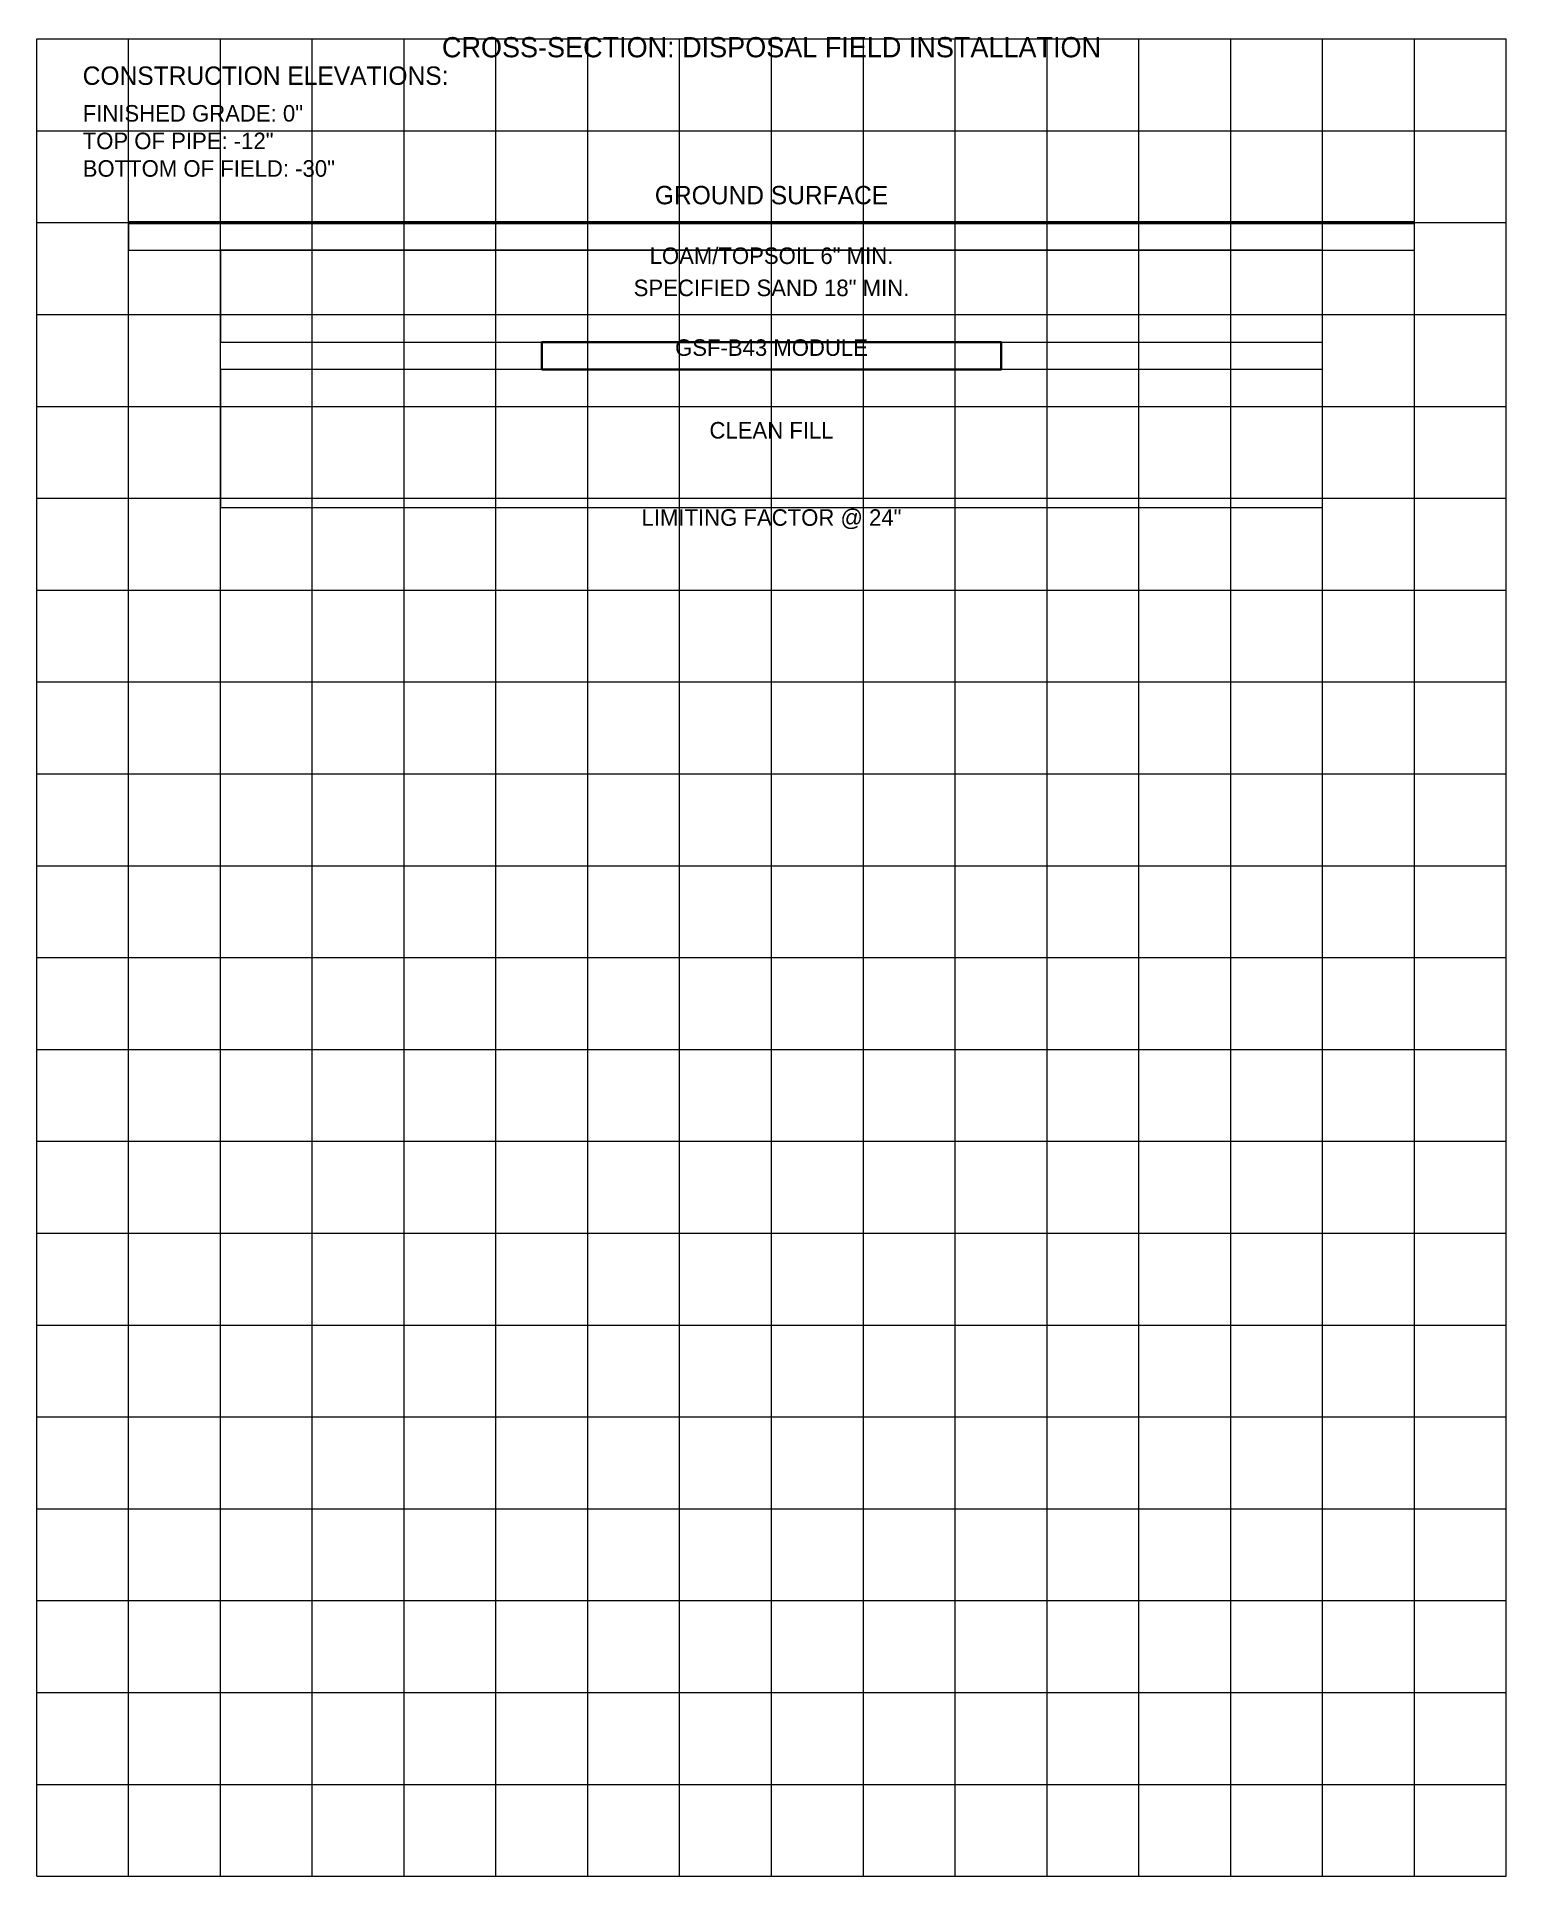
# Model space of a CAD drawing. Header units: feet. Extents: x 0.5 to 16.5, y 0.5 to 20.5.
import ezdxf
from ezdxf.enums import TextEntityAlignment as Align

# ---------------------------------------------------------------- set-up
doc = ezdxf.new("R2010")
doc.units = ezdxf.units.FT
for name, color, linetype, lineweight in [('BOUNDARY', 7, 'Continuous', 50), ('DIMENSION', 3, 'Continuous', 20), ('GRID', 8, 'Continuous', 15), ('HATCH', 8, 'Continuous', 15), ('STRUCTURE', 4, 'Continuous', 35), ('TEXT', 7, 'Continuous', 25)]:
    doc.layers.add(name, color=color, linetype=linetype, lineweight=lineweight)

msp = doc.modelspace()

# ---------------------------------------------------------------- linework, layer by layer
at = {"layer": 'BOUNDARY'}
msp.add_line((1.5, 18.5), (15.5, 18.5), dxfattribs=at)
at = {"layer": 'GRID'}
for p, q in [((0.5, 0.5), (0.5, 20.5)), ((0.5, 20.5), (16.5, 20.5)), ((1.5, 0.5), (1.5, 20.5)), ((2.5, 0.5), (2.5, 20.5)), ((3.5, 0.5), (3.5, 20.5)), ((4.5, 0.5), (4.5, 20.5)), ((5.5, 0.5), (5.5, 20.5)), ((6.5, 0.5), (6.5, 20.5)), ((7.5, 0.5), (7.5, 20.5)), ((8.5, 0.5), (8.5, 20.5)), ((9.5, 0.5), (9.5, 20.5)), ((10.5, 0.5), (10.5, 20.5)), ((11.5, 0.5), (11.5, 20.5)), ((12.5, 0.5), (12.5, 20.5)), ((13.5, 0.5), (13.5, 20.5)), ((14.5, 0.5), (14.5, 20.5)), ((15.5, 0.5), (15.5, 20.5)), ((16.5, 0.5), (16.5, 20.5)), ((0.5, 19.5), (16.5, 19.5)), ((0.5, 18.5), (16.5, 18.5)), ((0.5, 17.5), (16.5, 17.5)), ((0.5, 16.5), (16.5, 16.5)), ((0.5, 15.5), (16.5, 15.5)), ((0.5, 14.5), (16.5, 14.5)), ((0.5, 13.5), (16.5, 13.5)), ((0.5, 12.5), (16.5, 12.5)), ((0.5, 11.5), (16.5, 11.5)), ((0.5, 10.5), (16.5, 10.5)), ((0.5, 9.5), (16.5, 9.5)), ((0.5, 8.5), (16.5, 8.5)), ((0.5, 7.5), (16.5, 7.5)), ((0.5, 6.5), (16.5, 6.5)), ((0.5, 5.5), (16.5, 5.5)), ((0.5, 4.5), (16.5, 4.5)), ((0.5, 3.5), (16.5, 3.5)), ((0.5, 2.5), (16.5, 2.5)), ((0.5, 1.5), (16.5, 1.5)), ((0.5, 0.5), (16.5, 0.5))]:
    msp.add_line(p, q, dxfattribs=at)
at = {"layer": 'HATCH'}
for points in [[(1.5, 18.2), (15.5, 18.2), (15.5, 18.5), (1.5, 18.5), (1.5, 18.2)], [(2.5, 17.2), (14.5, 17.2), (14.5, 18.2), (2.5, 18.2), (2.5, 17.2)], [(2.5, 15.4), (14.5, 15.4), (14.5, 16.9), (2.5, 16.9), (2.5, 15.4)]]:
    msp.add_lwpolyline(points, close=True, dxfattribs=at)
at = {"layer": 'STRUCTURE'}
msp.add_lwpolyline([(6, 16.9), (11, 16.9), (11, 17.2), (6, 17.2), (6, 16.9)], close=True, dxfattribs=at)

# ---------------------------------------------------------------- texts
at = {"layer": 'DIMENSION'}
for s, height, p in [('CONSTRUCTION ELEVATIONS:', 0.2, (1, 20)), ('FINISHED GRADE: 0"', 0.18, (1, 19.6)), ('TOP OF PIPE: -12"', 0.18, (1, 19.3)), ('BOTTOM OF FIELD: -30"', 0.18, (1, 19))]:
    msp.add_text(s, height=height, dxfattribs=at).set_placement(p)
msp.add_text('LIMITING FACTOR @ 24"', height=0.18, dxfattribs=at).set_placement((8.5, 15.2), align=Align.CENTER)
at = {"layer": 'TEXT'}
for s, height, p in [('CROSS-SECTION: DISPOSAL FIELD INSTALLATION', 0.22, (8.5, 20.3)), ('GROUND SURFACE', 0.2, (8.5, 18.7)), ('LOAM/TOPSOIL 6" MIN.', 0.18, (8.5, 18.05)), ('SPECIFIED SAND 18" MIN.', 0.18, (8.5, 17.7)), ('GSF-B43 MODULE', 0.18, (8.5, 17.05)), ('CLEAN FILL', 0.18, (8.5, 16.15))]:
    msp.add_text(s, height=height, dxfattribs=at).set_placement(p, align=Align.CENTER)

doc.saveas('drawing.dxf')
